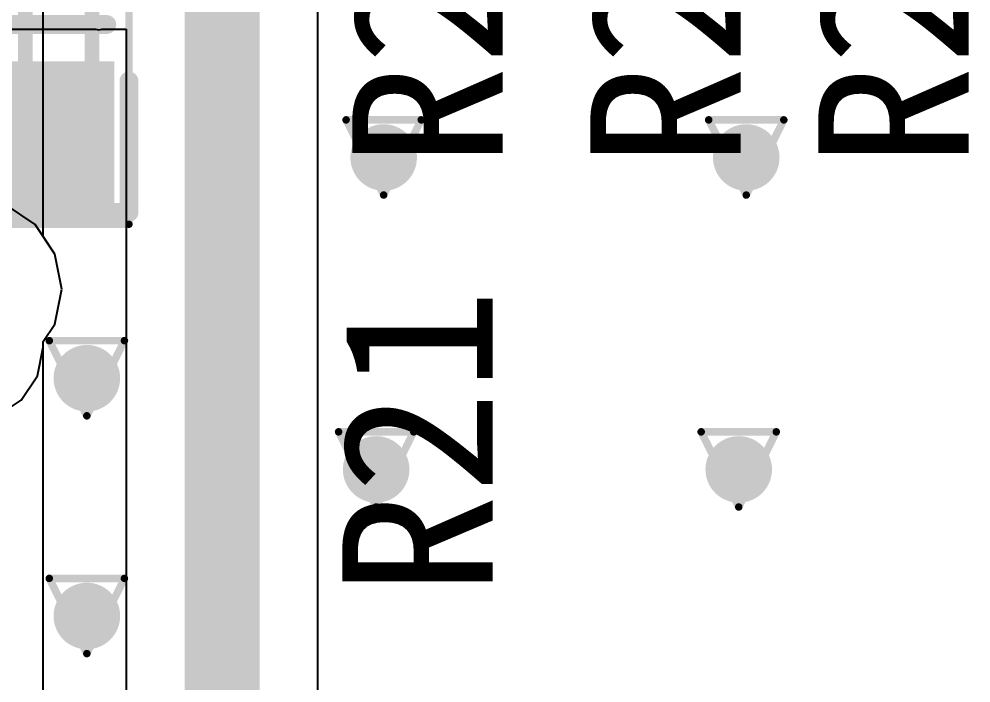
# Model space of a CAD drawing. Header units: millimetres. Extents: x 80 to 220, y 44 to 120.
# Drawn here: x 141.53 to 147.97, y 76.59 to 81.08 of the extents above; entities that cross this region are included whole.
import ezdxf

# ---------------------------------------------------------------- set-up
doc = ezdxf.new("R2010")
doc.units = ezdxf.units.MM
for name, color, linetype in [('BottomLayer', 5, 'Continuous'), ('DrillDrawing', 1, 'Continuous'), ('Mechanical13', 56, 'Continuous'), ('Mechanical15', 56, 'Continuous'), ('MultiLayer', 9, 'Continuous'), ('TopLayer', 1, 'Continuous'), ('TopOverlay', 2, 'Continuous'), ('TopPaste', 8, 'Continuous'), ('TopSolder', 216, 'Continuous'), ('ViaHoleLayer', 16, 'Continuous')]:
    doc.layers.add(name, color=color, linetype=linetype)

# ---------------------------------------------------------------- blocks, each defined once
blk = doc.blocks.new('C0603_34')
at = {"layer": 'Mechanical13', "const_width": 0.1}
for points in [[(0.85, 0.45), (-0.85, 0.45)], [(-0.85, -0.45), (-0.85, 0.45)], [(0.85, -0.45), (0.85, 0.45)], [(0.85, -0.45), (-0.85, -0.45)]]:
    blk.add_lwpolyline(points, dxfattribs=at)
at = {"layer": 'Mechanical13', "const_width": 0.05}
for points in [[(-0.875, 0.45, 1), (-0.825, 0.45, 1)], [(-0.875, 0.45, 1), (-0.825, 0.45, 1)], [(0.825, 0.45, 1), (0.875, 0.45, 1)], [(0.825, 0.45, 1), (0.875, 0.45, 1)], [(-0.875, -0.45, 1), (-0.825, -0.45, 1)], [(-0.875, -0.45, 1), (-0.825, -0.45, 1)], [(0.825, -0.45, 1), (0.875, -0.45, 1)], [(0.825, -0.45, 1), (0.875, -0.45, 1)]]:
    blk.add_lwpolyline(points, format="xyb", close=True, dxfattribs=at)
at = {"layer": 'Mechanical15'}
for points, const_width in [([(-1.35, -0.7), (-1.35, 0.7)], 0.05), ([(1.35, 0.7), (-1.35, 0.7)], 0.05), ([(1.35, -0.7), (1.35, 0.7)], 0.05), ([(0, -0.45), (0, 0.45)], 0.1), ([(0.45, 0), (-0.45, 0)], 0.1), ([(1.35, -0.7), (-1.35, -0.7)], 0.05)]:
    blk.add_lwpolyline(points, dxfattribs=dict(at, const_width=const_width))
for points, const_width in [([(-1.3625, 0.7, 1), (-1.3375, 0.7, 1)], 0.025), ([(-1.3625, 0.7, 1), (-1.3375, 0.7, 1)], 0.025), ([(1.3375, 0.7, 1), (1.3625, 0.7, 1)], 0.025), ([(1.3375, 0.7, 1), (1.3625, 0.7, 1)], 0.025), ([(-0.025, 0.45, 1), (0.025, 0.45, 1)], 0.05), ([(-0.475, 0, 1), (-0.425, 0, 1)], 0.05), ([(0.425, 0, 1), (0.475, 0, 1)], 0.05), ([(-0.025, -0.45, 1), (0.025, -0.45, 1)], 0.05), ([(-1.3625, -0.7, 1), (-1.3375, -0.7, 1)], 0.025), ([(-1.3625, -0.7, 1), (-1.3375, -0.7, 1)], 0.025), ([(1.3375, -0.7, 1), (1.3625, -0.7, 1)], 0.025), ([(1.3375, -0.7, 1), (1.3625, -0.7, 1)], 0.025)]:
    blk.add_lwpolyline(points, format="xyb", close=True, dxfattribs=dict(at, const_width=const_width))
at = {"layer": 'TopLayer'}
for points in [[(-0.35, -0.5), (-0.35, 0.5), (-1.15, -0.5), (-1.15, 0.5)], [(1.15, -0.5), (1.15, 0.5), (0.35, -0.5), (0.35, 0.5)]]:
    blk.add_solid(points, dxfattribs=at)
at = {"layer": 'TopOverlay', "const_width": 0.127}
for points in [[(-0.381, 0.7), (-1.27, 0.7)], [(-1.27, -0.7), (-1.27, 0.7)], [(1.27, 0.7), (0.381, 0.7)], [(1.27, -0.7), (1.27, 0.7)], [(0, -0.55), (0, 0.55)], [(-0.381, -0.7), (-1.27, -0.7)], [(1.27, -0.7), (0.381, -0.7)]]:
    blk.add_lwpolyline(points, dxfattribs=at)
at = {"layer": 'TopOverlay', "const_width": 0.0635}
for points in [[(-1.3017, 0.7, 1), (-1.2383, 0.7, 1)], [(-1.3017, 0.7, 1), (-1.2383, 0.7, 1)], [(-0.4128, 0.7, 1), (-0.3493, 0.7, 1)], [(0.3493, 0.7, 1), (0.4128, 0.7, 1)], [(1.2383, 0.7, 1), (1.3017, 0.7, 1)], [(1.2383, 0.7, 1), (1.3017, 0.7, 1)], [(-0.0318, 0.55, 1), (0.0318, 0.55, 1)], [(-0.0318, -0.55, 1), (0.0318, -0.55, 1)], [(-1.3017, -0.7, 1), (-1.2383, -0.7, 1)], [(-1.3017, -0.7, 1), (-1.2383, -0.7, 1)], [(-0.4128, -0.7, 1), (-0.3493, -0.7, 1)], [(0.3493, -0.7, 1), (0.4128, -0.7, 1)], [(1.2383, -0.7, 1), (1.3017, -0.7, 1)], [(1.2383, -0.7, 1), (1.3017, -0.7, 1)]]:
    blk.add_lwpolyline(points, format="xyb", close=True, dxfattribs=at)
at = {"layer": 'TopPaste'}
for points in [[(-0.35, -0.5), (-0.35, 0.5), (-1.15, -0.5), (-1.15, 0.5)], [(1.15, -0.5), (1.15, 0.5), (0.35, -0.5), (0.35, 0.5)]]:
    blk.add_solid(points, dxfattribs=at)
at = {"layer": 'TopSolder'}
for points in [[(-0.2484, -0.6016), (-0.2484, 0.6016), (-1.2516, -0.6016), (-1.2516, 0.6016)], [(1.2516, -0.6016), (1.2516, 0.6016), (0.2484, -0.6016), (0.2484, 0.6016)]]:
    blk.add_solid(points, dxfattribs=at)

msp = doc.modelspace()

# ---------------------------------------------------------------- linework, layer by layer
at = {"layer": 'BottomLayer'}
for p, q in [((141.6926, 79.6096), (141.6926, 90.1718)), ((141.7718, 79.491), (141.6926, 79.6096)), ((141.8189, 79.2546), (141.7718, 79.491)), ((141.7718, 79.0181), (141.8189, 79.2546)), ((141.6926, 78.8996), (141.7718, 79.0181)), ((141.6926, 78.8616), (141.6926, 78.8996)), ((141.6542, 78.6683), (141.6926, 78.8616)), ((141.5447, 78.5045), (141.6542, 78.6683)), ((141.3808, 78.395), (141.5447, 78.5045))]:
    msp.add_line(p, q, dxfattribs=at)
at = {"layer": 'BottomLayer', "const_width": 0.225}
for points in [[(143.8825, 80.1436, 1), (144.1075, 80.1436, 1)], [(146.3336, 80.1436, 1), (146.5586, 80.1436, 1)], [(141.8759, 78.6514, 1), (142.1009, 78.6514, 1)], [(143.8317, 78.0354, 1), (144.0567, 78.0354, 1)], [(146.2828, 78.0354, 1), (146.5078, 78.0354, 1)], [(141.8759, 77.0448, 1), (142.1009, 77.0448, 1)]]:
    msp.add_lwpolyline(points, format="xyb", close=True, dxfattribs=at)
at = {"layer": 'DrillDrawing', "const_width": 0.0508}
for points in [[(143.741, 80.3976), (144.249, 80.3976)], [(143.741, 80.3976), (143.995, 79.8896)], [(143.995, 79.8896), (144.249, 80.3976)], [(146.1921, 80.3976), (146.7001, 80.3976)], [(146.1921, 80.3976), (146.4461, 79.8896)], [(146.4461, 79.8896), (146.7001, 80.3976)], [(141.7344, 78.9054), (142.2424, 78.9054)], [(141.7344, 78.9054), (141.9884, 78.3974)], [(141.9884, 78.3974), (142.2424, 78.9054)], [(143.6902, 78.2894), (144.1982, 78.2894)], [(143.6902, 78.2894), (143.9442, 77.7814)], [(143.9442, 77.7814), (144.1982, 78.2894)], [(146.1413, 78.2894), (146.6493, 78.2894)], [(146.1413, 78.2894), (146.3953, 77.7814)], [(146.3953, 77.7814), (146.6493, 78.2894)], [(141.7344, 77.2988), (142.2424, 77.2988)], [(141.7344, 77.2988), (141.9884, 76.7908)], [(141.9884, 76.7908), (142.2424, 77.2988)]]:
    msp.add_lwpolyline(points, dxfattribs=at)
at = {"layer": 'DrillDrawing', "const_width": 0.0254}
for points in [[(143.7283, 80.3976, 1), (143.7537, 80.3976, 1)], [(143.7283, 80.3976, 1), (143.7537, 80.3976, 1)], [(144.2363, 80.3976, 1), (144.2617, 80.3976, 1)], [(144.2363, 80.3976, 1), (144.2617, 80.3976, 1)], [(146.1794, 80.3976, 1), (146.2048, 80.3976, 1)], [(146.1794, 80.3976, 1), (146.2048, 80.3976, 1)], [(146.6874, 80.3976, 1), (146.7128, 80.3976, 1)], [(146.6874, 80.3976, 1), (146.7128, 80.3976, 1)], [(143.9823, 79.8896, 1), (144.0077, 79.8896, 1)], [(143.9823, 79.8896, 1), (144.0077, 79.8896, 1)], [(146.4334, 79.8896, 1), (146.4588, 79.8896, 1)], [(146.4334, 79.8896, 1), (146.4588, 79.8896, 1)], [(141.7217, 78.9054, 1), (141.7471, 78.9054, 1)], [(141.7217, 78.9054, 1), (141.7471, 78.9054, 1)], [(142.2297, 78.9054, 1), (142.2551, 78.9054, 1)], [(142.2297, 78.9054, 1), (142.2551, 78.9054, 1)], [(141.9757, 78.3974, 1), (142.0011, 78.3974, 1)], [(141.9757, 78.3974, 1), (142.0011, 78.3974, 1)], [(143.6775, 78.2894, 1), (143.7029, 78.2894, 1)], [(143.6775, 78.2894, 1), (143.7029, 78.2894, 1)], [(144.1855, 78.2894, 1), (144.2109, 78.2894, 1)], [(144.1855, 78.2894, 1), (144.2109, 78.2894, 1)], [(146.1286, 78.2894, 1), (146.154, 78.2894, 1)], [(146.1286, 78.2894, 1), (146.154, 78.2894, 1)], [(146.6366, 78.2894, 1), (146.662, 78.2894, 1)], [(146.6366, 78.2894, 1), (146.662, 78.2894, 1)], [(143.9315, 77.7814, 1), (143.9569, 77.7814, 1)], [(143.9315, 77.7814, 1), (143.9569, 77.7814, 1)], [(146.3826, 77.7814, 1), (146.408, 77.7814, 1)], [(146.3826, 77.7814, 1), (146.408, 77.7814, 1)], [(141.7217, 77.2988, 1), (141.7471, 77.2988, 1)], [(141.7217, 77.2988, 1), (141.7471, 77.2988, 1)], [(142.2297, 77.2988, 1), (142.2551, 77.2988, 1)], [(142.2297, 77.2988, 1), (142.2551, 77.2988, 1)], [(141.9757, 76.7908, 1), (142.0011, 76.7908, 1)], [(141.9757, 76.7908, 1), (142.0011, 76.7908, 1)]]:
    msp.add_lwpolyline(points, format="xyb", close=True, dxfattribs=at)
at = {"layer": 'MultiLayer', "const_width": 0.225}
for points in [[(143.8825, 80.1436, 1), (144.1075, 80.1436, 1)], [(146.3336, 80.1436, 1), (146.5586, 80.1436, 1)], [(141.8759, 78.6514, 1), (142.1009, 78.6514, 1)], [(143.8317, 78.0354, 1), (144.0567, 78.0354, 1)], [(146.2828, 78.0354, 1), (146.5078, 78.0354, 1)], [(141.8759, 77.0448, 1), (142.1009, 77.0448, 1)]]:
    msp.add_lwpolyline(points, format="xyb", close=True, dxfattribs=at)
at = {"layer": 'TopLayer'}
for p, q in [((143.5502, 74.8858), (143.5502, 81.7946)), ((141.0984, 81.011), (142.0479, 81.011)), ((142.0479, 81.011), (142.0701, 81.0066)), ((142.0701, 81.0066), (142.0923, 81.011)), ((142.0923, 81.011), (142.2553, 81.011)), ((142.2553, 81.011), (142.2553, 74.8858)), ((141.6379, 79.6915), (141.4374, 79.8254)), ((141.7718, 79.491), (141.6379, 79.6915)), ((141.8189, 79.2546), (141.7718, 79.491)), ((141.7718, 79.0181), (141.8189, 79.2546)), ((141.6926, 78.8996), (141.7718, 79.0181)), ((141.6926, 73.922), (141.6926, 78.8996))]:
    msp.add_line(p, q, dxfattribs=at)
at = {"layer": 'TopLayer', "const_width": 0.508}
msp.add_lwpolyline([(142.9028, 74.8858), (142.9028, 81.7946)], dxfattribs=at)
at = {"layer": 'TopLayer', "const_width": 0.225}
for points in [[(143.8825, 80.1436, 1), (144.1075, 80.1436, 1)], [(146.3336, 80.1436, 1), (146.5586, 80.1436, 1)], [(141.8759, 78.6514, 1), (142.1009, 78.6514, 1)], [(143.8317, 78.0354, 1), (144.0567, 78.0354, 1)], [(146.2828, 78.0354, 1), (146.5078, 78.0354, 1)], [(141.8759, 77.0448, 1), (142.1009, 77.0448, 1)]]:
    msp.add_lwpolyline(points, format="xyb", close=True, dxfattribs=at)
at = {"layer": 'ViaHoleLayer', "const_width": 0.1}
for points in [[(143.945, 80.1436, 1), (144.045, 80.1436, 1)], [(146.3961, 80.1436, 1), (146.4961, 80.1436, 1)], [(141.9384, 78.6514, 1), (142.0384, 78.6514, 1)], [(143.8942, 78.0354, 1), (143.9942, 78.0354, 1)], [(146.3453, 78.0354, 1), (146.4453, 78.0354, 1)], [(141.9384, 77.0448, 1), (142.0384, 77.0448, 1)]]:
    msp.add_lwpolyline(points, format="xyb", close=True, dxfattribs=at)

# ---------------------------------------------------------------- block references
at = {"rotation": 270}
msp.add_blockref('C0603_34', (141.5732, 81.042), dxfattribs=at)

# ---------------------------------------------------------------- texts
at = {"layer": 'TopOverlay'}
for s, p in [('R27', (144.799, 80.0768)), ('R26', (146.408, 80.0768)), ('R29', (147.9486, 80.0768)), ('R21', (144.7316, 77.1812))]:
    msp.add_text(s, height=1.016, rotation=90, dxfattribs=at).set_placement(p)

doc.saveas('drawing.dxf')
